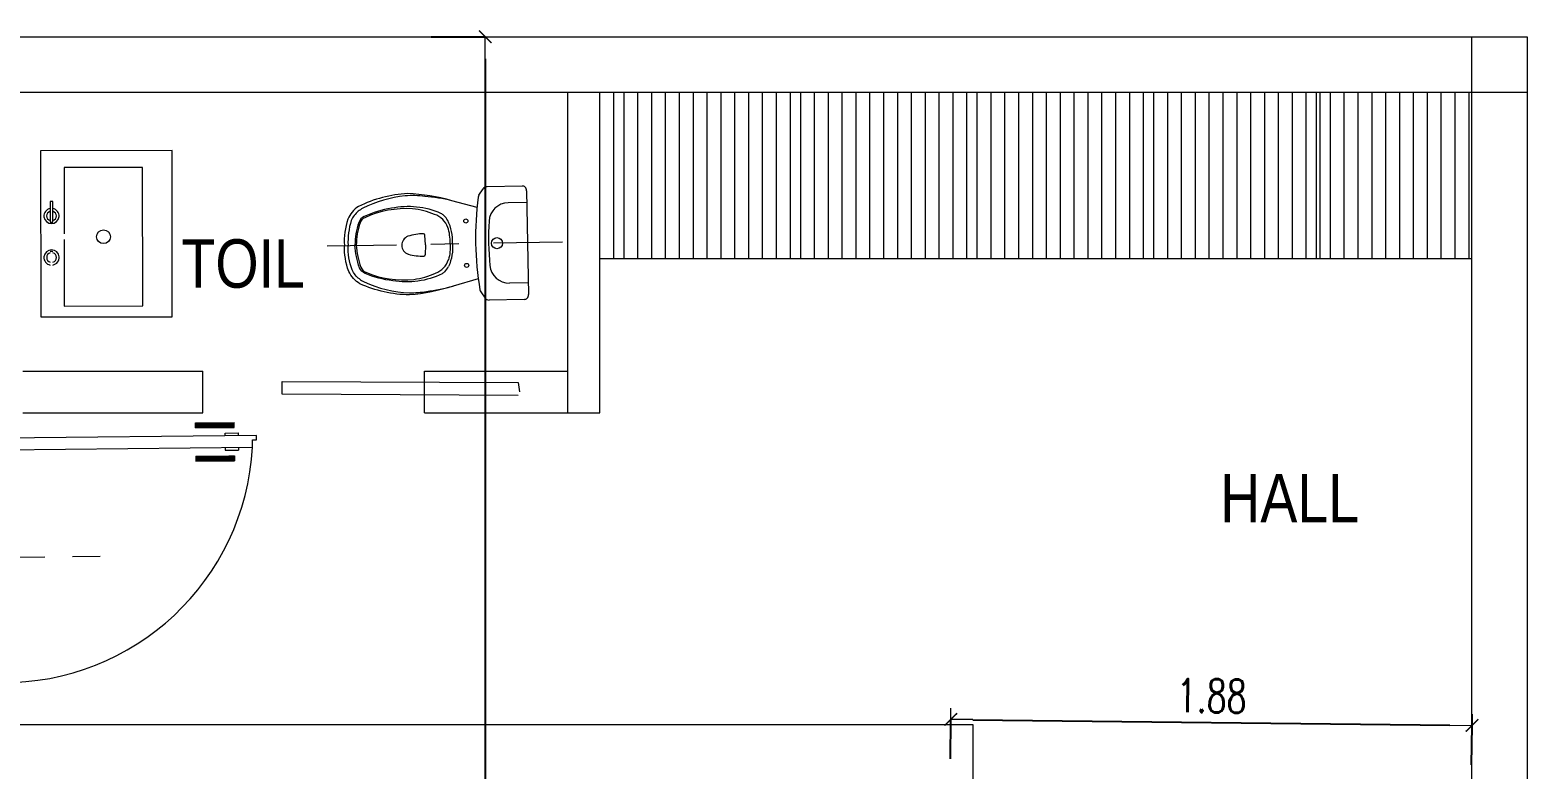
# Model space of a CAD drawing. Header units: millimetres. Extents: x 4525 to 9082, y 179 to 563.
# Drawn here: x 5389.17 to 5394.57, y 491.9 to 494.57 of the extents above; entities that cross this region are included whole.
import ezdxf

# ---------------------------------------------------------------- set-up
doc = ezdxf.new("R2010")
doc.units = ezdxf.units.MM
doc.header["$LTSCALE"] = 100
doc.linetypes.add('ACAD_ISO04W100', pattern=[30, 24, -3, 0, -3])
doc.linetypes.add('DASHDOT2', pattern=[0.5, 0.25, -0.125, 0, -0.125])
doc.layers.get('DEFPOINTS').update_dxf_attribs({"lineweight": 5})
for name, color, linetype, lineweight in [('000-Ejes', 251, 'ACAD_ISO04W100', 5), ('004-Carpinterias', 1, 'Continuous', 18), ('004-Carpinterias Puertas', 1, 'Continuous', 13), ('006-Cotas parciales', 7, 'Continuous', 5), ('A01-Barrido', 250, 'Continuous', 5), ('A01-Carpinterias', 1, 'Continuous', 18), ('HATCH MUROS', 251, 'Continuous', 9), ('SANIT', 12, 'Continuous', 13), ('SANIT-INT', 11, 'Continuous', 5)]:
    doc.layers.add(name, color=color, linetype=linetype, lineweight=lineweight)
doc.styles.add('AREAL', font='ARIALN.TTF')
doc.styles.add('COTAS', font='ROMANS.shx', dxfattribs={"width": 0.7})
doc.dimstyles.new('COTA40', dxfattribs={"dimscale": 0.4, "dimtxt": 0.3, "dimasz": 0.2, "dimexe": 0, "dimexo": 0, "dimgap": 0.09, "dimtad": 1, "dimzin": 0, "dimdsep": 46, "dimtxsty": 'COTAS', "dimblk1": 'COTA_N', "dimblk2": 'COTA_N', "dimsah": 1, "dimcen": 0.1, "dimclrd": 1, "dimclre": 8, "dimclrt": 5, "dimaunit": 1, "dimadec": 3, "dimazin": 0, "dimtfac": 1, "dimtix": 1, "dimtmove": 2, "dimatfit": 3, "dimldrblk": 'COTA_N', "dimfxl": 0, "dimtolj": 1, "dimtzin": 0, "dimarcsym": 0})

# ---------------------------------------------------------------- blocks, each defined once
blk = doc.blocks.new('PUERTA 1.04 0.90 PT')
at = {"layer": '000-Ejes', "linetype": 'DASHDOT2', "ltscale": 0.005}
blk.add_line((804.5839, 1061.0202), (803.7391, 1061.0202), dxfattribs=at)
at = {"layer": '004-Carpinterias', "color": 1, "linetype": 'Continuous'}
for p, q in [((803.331, 1060.6327), (803.331, 1060.6427)), ((803.379, 1060.6427), (803.331, 1060.6427)), ((803.486, 1060.6807), (803.346, 1060.6807)), ((803.346, 1060.6627), (803.346, 1060.6807)), ((803.486, 1060.6627), (803.346, 1060.6627)), ((803.379, 1060.6327), (803.379, 1060.6427)), ((803.486, 1060.6627), (803.486, 1060.6807)), ((803.266, 1060.6057), (803.266, 1060.5907)), ((803.281, 1060.6057), (803.266, 1060.6057)), ((803.266, 1060.6057), (803.266, 1060.5907)), ((803.281, 1060.6327), (803.281, 1060.6057)), ((803.331, 1060.5907), (803.331, 1060.5807)), ((803.379, 1060.5907), (803.379, 1060.5807)), ((803.379, 1060.5807), (803.331, 1060.5807)), ((803.346, 1060.5607), (803.346, 1060.5427)), ((803.486, 1060.5607), (803.346, 1060.5607)), ((803.486, 1060.5427), (803.346, 1060.5427)), ((803.486, 1060.5607), (803.486, 1060.5427))]:
    blk.add_line(p, q, dxfattribs=at)
at = {"layer": '004-Carpinterias', "linetype": 'Continuous'}
for p, q in [((803.266, 1060.5907), (804.181, 1060.5907)), ((804.181, 1060.6327), (803.281, 1060.6327))]:
    blk.add_line(p, q, dxfattribs=at)
at = {"layer": '004-Carpinterias', "ltscale": 0.01, "const_width": 0.02}
for points in [[(803.486, 1060.6717), (803.346, 1060.6717)], [(803.486, 1060.5517), (803.346, 1060.5517)]]:
    blk.add_lwpolyline(points, dxfattribs=at)
at = {"layer": 'A01-Barrido', "linetype": 'Continuous'}
for p, q in [((804.197, 1061.4727), (804.196, 1060.5677)), ((804.286, 1060.5827), (804.287, 1061.4577))]:
    blk.add_line(p, q, dxfattribs=at)
for points in [[(804.181, 1060.5783), (804.181, 1060.6127), (804.186, 1060.6127), (804.186, 1060.5802)], [(804.1935, 1060.5727), (804.226, 1060.5727), (804.226, 1060.5677), (804.1916, 1060.5677)]]:
    blk.add_lwpolyline(points, dxfattribs=at)
blk.add_circle((804.186, 1060.5727), 0.0075, dxfattribs=at)
blk.add_arc((804.1773, 1060.5747), 0.8982, 88.7484, 176.2981, dxfattribs=at)
at = {"layer": 'A01-Carpinterias', "linetype": 'Continuous'}
for p, q in [((804.197, 1061.4727), (804.197, 1061.5327)), ((804.197, 1061.5327), (804.217, 1061.5327)), ((804.217, 1061.5277), (804.217, 1061.5327)), ((804.217, 1061.5277), (804.267, 1061.5277)), ((804.267, 1061.5327), (804.267, 1061.5277)), ((804.267, 1061.5327), (804.287, 1061.5327)), ((804.287, 1061.5327), (804.287, 1061.4577)), ((804.287, 1061.5327), (804.287, 1061.5327)), ((804.237, 1061.4727), (804.197, 1061.4727)), ((804.237, 1061.4577), (804.237, 1061.4727)), ((804.237, 1061.4577), (804.287, 1061.4577)), ((804.181, 1060.5907), (804.181, 1060.6327)), ((804.236, 1060.5827), (804.286, 1060.5827)), ((804.236, 1060.5827), (804.236, 1060.5677)), ((804.286, 1060.5077), (804.286, 1060.5827)), ((804.196, 1060.5677), (804.196, 1060.5477)), ((804.236, 1060.5677), (804.196, 1060.5677)), ((804.196, 1060.5477), (804.196, 1060.5077)), ((804.196, 1060.5477), (804.196, 1060.5477)), ((804.196, 1060.5077), (804.206, 1060.5077)), ((804.196, 1060.5077), (804.217, 1060.5077)), ((804.217, 1060.5127), (804.217, 1060.5077)), ((804.217, 1060.5127), (804.267, 1060.5127)), ((804.267, 1060.5077), (804.267, 1060.5127)), ((804.267, 1060.5077), (804.286, 1060.5077)), ((804.286, 1060.5077), (804.276, 1060.5077))]:
    blk.add_line(p, q, dxfattribs=at)
blk = doc.blocks.new('INOD-MONACO-AP-PLANTA-CON-DPTO')
at = {"layer": 'SANIT'}
for p, q in [((-0.1875, 0), (0.1875, 0)), ((-0.2045, -0.015), (-0.2045, -0.1421)), ((0.2045, -0.015), (0.2045, -0.1421)), ((-0.1745, -0.1717), (-0.1971, -0.1561)), ((0.1745, -0.1717), (0.1971, -0.1561)), ((-0.13, -0.1795), (-0.156, -0.2704)), ((0.127, -0.1798), (0.1519, -0.2704))]:
    blk.add_line(p, q, dxfattribs=at)
for points in [[(-0.1035, -0.3001, 0.02892), (-0.1109, -0.31, 0.156998), (-0.1327, -0.4882, 0.072829), (-0.105, -0.5872, 0.204333), (-0.0837, -0.607, 0.080392), (-0.002, -0.6224)], [(-0.002, -0.2704, 0.121524), (-0.0852, -0.2859, 0.060693)], [(-0.002, -0.2704, -0.121524), (0.0812, -0.2859, -0.060693)], [(0.0994, -0.3001, -0.02892), (0.1069, -0.31, -0.156998), (0.1287, -0.4882, -0.072829), (0.1009, -0.5872, -0.204333), (0.0796, -0.607, -0.080392), (-0.002, -0.6224)], [(-0.1242, -0.6086, 0.122968), (-0.0912, -0.6341, 0.092568), (-0.002, -0.6472, 0.093376)], [(0.1202, -0.6086, -0.122968), (0.0871, -0.6341, -0.092568), (-0.002, -0.6472, -0.093376)]]:
    blk.add_lwpolyline(points, format="xyb", dxfattribs=at)
for centre, radius, start, end in [((-0.1894, -0.0167), 0.0168, 83.451, 131.9108), ((0.1894, -0.0167), 0.0168, 48.0892, 96.549), ((-0.1875, -0.015), 0.017, 140.4696, 180), ((0.1875, -0.015), 0.017, 0, 39.5304), ((-0.1875, -0.1421), 0.017, 180, 235.4915), ((0.1875, -0.1421), 0.017, 304.5085, 0), ((-0.1648, -0.1577), 0.017, 235.4915, 261.4564), ((0, 0.9396), 1.1266, 261.4564, 278.5436), ((0.1648, -0.1577), 0.017, 278.5436, 304.5085), ((0.4075, -0.4211), 0.5833, 165.0356, 174.6982), ((-0.0609, -0.3362), 0.0558, 115.8294, 139.7492), ((0.0568, -0.3362), 0.0558, 40.2508, 64.1706), ((-0.4116, -0.4211), 0.5833, 5.3018, 14.9644), ((0.1074, -0.4152), 0.2847, 170.2891, 184.611), ((-0.1114, -0.4152), 0.2847, 357.2885, 9.7109), ((-0.2488, -0.4064), 0.4224, 333.929, 356.9789), ((0.2448, -0.4064), 0.4224, 184.3014, 206.071), ((-0.0254, -0.5351), 0.1232, 207.5391, 216.6672), ((0.0214, -0.5351), 0.1232, 323.3328, 332.4609)]:
    blk.add_arc(centre, radius, start, end, dxfattribs=at)
at = {"layer": 'SANIT-INT'}
for p, q in [((-0.145, 0), (-0.145, -0.0672)), ((0.145, 0), (0.145, -0.0672)), ((0.0016, -0.368), (-0.0342, -0.3693)), ((0.0016, -0.368), (0.0374, -0.3693))]:
    blk.add_line(p, q, dxfattribs=at)
for points in [[(-0.156, -0.2704, 0.058031), (-0.1852, -0.4288, 0.099768), (-0.1416, -0.607, 0.155256), (-0.0961, -0.6466, 0.093906), (-0.002, -0.6605, 0.093906)], [(-0.0025, -0.2793, 0.08742), (-0.0604, -0.2861, 0.121524)], [(0.1519, -0.2704, -0.058031), (0.1811, -0.4288, -0.099768), (0.1376, -0.607, -0.155256), (0.092, -0.6466, -0.093906), (-0.002, -0.6605, -0.093906)], [(-0.0015, -0.2793, -0.08742), (0.0563, -0.2861, -0.121524)]]:
    blk.add_lwpolyline(points, format="xyb", dxfattribs=at)
for centre, radius in [((0, -0.11), 0.02), ((-0.0823, -0.2209), 0.00743), ((0.0782, -0.2209), 0.00743)]:
    blk.add_circle(centre, radius, dxfattribs=at)
for centre, radius, start, end in [((-0.075, -0.0672), 0.07, 180, 265.7397), ((0.075, -0.0672), 0.07, 274.2603, 0), ((0, 0.9396), 1.0796, 265.7397, 274.2603), ((-0.0358, -0.3585), 0.0764, 108.7508, 160.6658), ((0.0317, -0.3585), 0.0764, 19.3342, 71.2492), ((0.1616, -0.4484), 0.2932, 156.8405, 172.9203), ((-0.034, -0.3743), 0.005, 91.9734, 179.8282), ((0.1519, -0.3748), 0.1909, 179.8282, 196.8593), ((-0.1487, -0.3748), 0.1909, 343.1407, 0.1718), ((0.0372, -0.3743), 0.005, 0.1718, 88.0266), ((-0.1657, -0.4484), 0.2932, 7.0797, 23.1595), ((0.2192, -0.4431), 0.3498, 174.9532, 203.9732), ((-0.0195, -0.4268), 0.0118, 196.8593, 200.5908), ((0.0018, -0.4188), 0.0346, 200.5908, 269.6445), ((0.0014, -0.4188), 0.0346, 270.3555, 339.4092), ((0.0227, -0.4268), 0.0118, 339.4092, 343.1407), ((-0.2232, -0.4431), 0.3498, 336.0268, 5.0468), ((-0.0711, -0.5722), 0.0321, 203.9732, 250.1669), ((0.0671, -0.5722), 0.0321, 289.8331, 336.0268), ((0.0045, -0.3624), 0.2552, 250.1669, 268.5519), ((-0.0086, -0.3624), 0.2552, 271.4481, 289.8331)]:
    blk.add_arc(centre, radius, start, end, dxfattribs=at)
blk = doc.blocks.new('COTA_N')
for p, q in [((-1, 0), (0, 0)), ((0, 0.5), (0, -0.5))]:
    blk.add_line(p, q)
at = {"const_width": 0.065}
blk.add_lwpolyline([(0.141, 0.141), (0.283, 0.283), (0, 0), (-0.141, -0.141), (-0.283, -0.283)], dxfattribs=at)
blk = doc.blocks.new('*D546')
at = {"layer": '006-Cotas parciales', "color": 8, "lineweight": -2, "ltscale": 100}
for p, q in [((5390.6181, 494.5437), (5390.8136, 494.5436)), ((5390.6142, 482.1303), (5390.8097, 482.1302))]:
    blk.add_line(p, q, dxfattribs=at)
at = {"layer": '006-Cotas parciales', "color": 1, "lineweight": -2, "ltscale": 100}
blk.add_line((5390.8136, 494.4636), (5390.8097, 482.2102), dxfattribs=at)
at = {"layer": 'DEFPOINTS', "color": 0, "ltscale": 100}
for p in [(5390.6181, 494.5437), (5390.6142, 482.1303), (5390.8097, 482.1302)]:
    blk.add_point(p, dxfattribs=at)
at = {"layer": '006-Cotas parciales', "color": 1, "lineweight": -2, "ltscale": 100, "xscale": 0.08, "yscale": 0.08000000000000002, "zscale": 0.08000000000000007}
for p, rotation in [((5390.8136, 494.5436), 89.98190194531942), ((5390.8097, 482.1302), 269.9819019453195)]:
    blk.add_blockref('COTA_N', p, dxfattribs=dict(at, rotation=rotation))
at = {"layer": '006-Cotas parciales', "color": 5, "ltscale": 100, "insert": (5390.7156, 488.3369), "char_height": 0.12, "attachment_point": 5, "rotation": 89.9819, "style": 'COTAS'}
blk.add_mtext('\\A1;12.41', dxfattribs=at)
blk = doc.blocks.new('*D682')
at = {"layer": '006-Cotas parciales', "color": 8, "lineweight": -2, "ltscale": 100}
for p, q in [((5392.4917, 491.9378), (5392.4933, 492.08)), ((5394.3725, 491.9161), (5394.3741, 492.0583))]:
    blk.add_line(p, q, dxfattribs=at)
at = {"layer": '006-Cotas parciales', "color": 1, "lineweight": -2, "ltscale": 100}
blk.add_line((5392.5733, 492.079), (5394.2941, 492.0592), dxfattribs=at)
at = {"layer": 'DEFPOINTS', "color": 0, "ltscale": 100}
for p in [(5394.3741, 492.0583), (5392.4917, 491.9378), (5394.3725, 491.9161)]:
    blk.add_point(p, dxfattribs=at)
at = {"layer": '006-Cotas parciales', "color": 1, "lineweight": -2, "ltscale": 100, "xscale": 0.08000000000000002, "yscale": 0.08000000000000002, "zscale": 0.08000000000000007}
for p, rotation in [((5392.4933, 492.08), 179.3388303421129), ((5394.3741, 492.0583), 359.3388303421129)]:
    blk.add_blockref('COTA_N', p, dxfattribs=dict(at, rotation=rotation))
at = {"layer": '006-Cotas parciales', "color": 5, "ltscale": 100, "insert": (5393.4348, 492.1651), "char_height": 0.12, "attachment_point": 5, "rotation": 359.3388, "style": 'COTAS'}
blk.add_mtext('\\A1;1.88', dxfattribs=at)

msp = doc.modelspace()

# ---------------------------------------------------------------- linework, layer by layer
at = {"layer": '000-Ejes', "linetype": 'DASHDOT2', "ltscale": 0.01}
msp.add_line((5391.0927, 493.8028), (5390.2013, 493.7867), dxfattribs=at)
at = {"layer": 'HATCH MUROS', "color": 0, "linetype": 'ByBlock', "ltscale": 100}
for p, q in [((5388.1725, 494.5437, 1.9186), (5394.5724, 494.5437, 1.9186)), ((5394.3724, 494.5437, 1.9186), (5394.3725, 491.6449, 1.9186)), ((5394.5724, 494.5437, 1.9186), (5394.5725, 491.621, 1.9186)), ((5388.1725, 494.3437, 1.9186), (5394.5724, 494.3437, 1.9186)), ((5391.1111, 493.1864, 1.9186), (5391.1111, 494.3437, 1.9186)), ((5391.2275, 493.1864, 1.9186), (5391.2275, 494.3437, 1.9186)), ((5391.2275, 493.7437, 1.9186), (5394.3724, 493.7437, 1.9186)), ((5389.1455, 493.3363, 1.9186), (5389.7944, 493.3363, 1.9186)), ((5389.7944, 493.1863, 1.9186), (5389.7944, 493.3363, 1.9186)), ((5390.5944, 493.1864, 1.9186), (5390.5944, 493.3364, 1.9186)), ((5390.5944, 493.3364, 1.9186), (5391.1111, 493.3364, 1.9186)), ((5389.1455, 493.1863, 1.9186), (5389.7944, 493.1863, 1.9186)), ((5390.5944, 493.1864, 1.9186), (5391.2275, 493.1864, 1.9186)), ((5386.7724, 492.0613, 1.9186), (5390.5615, 492.0613, 1.9186)), ((5390.5615, 492.0613, 1.9186), (5392.5725, 492.0613, 1.9186)), ((5392.5725, 492.0613, 1.9186), (5392.5725, 488.6613, 1.9186))]:
    msp.add_line(p, q, dxfattribs=at)
at = {"layer": 'HATCH MUROS', "ltscale": 100}
for p, q in [((5391.2774, 493.7437, 1.9186), (5391.2774, 494.3437, 1.9186)), ((5391.3145, 493.7437, 3.8373), (5391.3145, 494.3437, 3.8373)), ((5391.3645, 493.7437, 3.8373), (5391.3645, 494.3437, 3.8373)), ((5391.4145, 493.7437, 3.8373), (5391.4145, 494.3437, 3.8373)), ((5391.4645, 493.7437, 3.8373), (5391.4645, 494.3437, 3.8373)), ((5391.5145, 493.7437, 3.8373), (5391.5145, 494.3437, 3.8373)), ((5391.5645, 493.7437, 3.8373), (5391.5645, 494.3437, 3.8373)), ((5391.6145, 493.7437, 3.8373), (5391.6145, 494.3437, 3.8373)), ((5391.6645, 493.7437, 3.8373), (5391.6645, 494.3437, 3.8373)), ((5391.7145, 493.7437, 3.8373), (5391.7145, 494.3437, 3.8373)), ((5391.7645, 493.7437, 3.8373), (5391.7645, 494.3437, 3.8373)), ((5391.8145, 493.7437, 3.8373), (5391.8145, 494.3437, 3.8373)), ((5391.8645, 493.7437, 3.8373), (5391.8645, 494.3437, 3.8373)), ((5391.9145, 493.7437, 3.8373), (5391.9145, 494.3437, 3.8373)), ((5391.9145, 493.7437, 3.8373), (5391.9145, 494.3437, 3.8373)), ((5391.9517, 493.7437, 5.7559), (5391.9517, 494.3437, 5.7559)), ((5392.0017, 493.7437, 5.7559), (5392.0017, 494.3437, 5.7559)), ((5392.0517, 493.7437, 5.7559), (5392.0517, 494.3437, 5.7559)), ((5392.1017, 493.7437, 5.7559), (5392.1017, 494.3437, 5.7559)), ((5392.1517, 493.7437, 5.7559), (5392.1517, 494.3437, 5.7559)), ((5392.2017, 493.7437, 5.7559), (5392.2017, 494.3437, 5.7559)), ((5392.2517, 493.7437, 5.7559), (5392.2517, 494.3437, 5.7559)), ((5392.3017, 493.7437, 5.7559), (5392.3017, 494.3437, 5.7559)), ((5392.3517, 493.7437, 5.7559), (5392.3517, 494.3437, 5.7559)), ((5392.4017, 493.7437, 5.7559), (5392.4017, 494.3437, 5.7559)), ((5392.4517, 493.7437, 5.7559), (5392.4517, 494.3437, 5.7559)), ((5392.5017, 493.7437, 5.7559), (5392.5017, 494.3437, 5.7559)), ((5392.5517, 493.7437, 5.7559), (5392.5517, 494.3437, 5.7559)), ((5392.5517, 493.7437, 5.7559), (5392.5517, 494.3437, 5.7559)), ((5392.5888, 493.7437, 7.6745), (5392.5888, 494.3437, 7.6745)), ((5392.6388, 493.7437, 7.6745), (5392.6388, 494.3437, 7.6745)), ((5392.6888, 493.7437, 7.6745), (5392.6888, 494.3437, 7.6745)), ((5392.7388, 493.7437, 7.6745), (5392.7388, 494.3437, 7.6745)), ((5392.7888, 493.7437, 7.6745), (5392.7888, 494.3437, 7.6745)), ((5392.8388, 493.7437, 7.6745), (5392.8388, 494.3437, 7.6745)), ((5392.8888, 493.7437, 7.6745), (5392.8888, 494.3437, 7.6745)), ((5392.9388, 493.7437, 7.6745), (5392.9388, 494.3437, 7.6745)), ((5392.9888, 493.7437, 7.6745), (5392.9888, 494.3437, 7.6745)), ((5393.0388, 493.7437, 7.6745), (5393.0388, 494.3437, 7.6745)), ((5393.0888, 493.7437, 7.6745), (5393.0888, 494.3437, 7.6745)), ((5393.1388, 493.7437, 7.6745), (5393.1388, 494.3437, 7.6745)), ((5393.1888, 493.7437, 7.6745), (5393.1888, 494.3437, 7.6745)), ((5393.1888, 493.7437, 7.6745), (5393.1888, 494.3437, 7.6745)), ((5393.226, 493.7437, 9.5931), (5393.226, 494.3437, 9.5931)), ((5393.276, 493.7437, 9.5931), (5393.276, 494.3437, 9.5931)), ((5393.326, 493.7437, 9.5931), (5393.326, 494.3437, 9.5931)), ((5393.376, 493.7437, 9.5931), (5393.376, 494.3437, 9.5931)), ((5393.426, 493.7437, 9.5931), (5393.426, 494.3437, 9.5931)), ((5393.476, 493.7437, 9.5931), (5393.476, 494.3437, 9.5931)), ((5393.526, 493.7437, 9.5931), (5393.526, 494.3437, 9.5931)), ((5393.576, 493.7437, 9.5931), (5393.576, 494.3437, 9.5931)), ((5393.626, 493.7437, 9.5931), (5393.626, 494.3437, 9.5931)), ((5393.676, 493.7437, 9.5931), (5393.676, 494.3437, 9.5931)), ((5393.726, 493.7437, 9.5931), (5393.726, 494.3437, 9.5931)), ((5393.776, 493.7437, 9.5931), (5393.776, 494.3437, 9.5931)), ((5393.776, 493.7437, 9.5931), (5393.776, 494.3437, 9.5931)), ((5393.8131, 493.7437, 11.5118), (5393.8131, 494.3437, 11.5118)), ((5393.826, 493.7437, 9.5931), (5393.826, 494.3437, 9.5931)), ((5393.8631, 493.7437, 11.5118), (5393.8631, 494.3437, 11.5118)), ((5393.9131, 493.7437, 11.5118), (5393.9131, 494.3437, 11.5118)), ((5393.9631, 493.7437, 11.5118), (5393.9631, 494.3437, 11.5118)), ((5394.0131, 493.7437, 11.5118), (5394.0131, 494.3437, 11.5118)), ((5394.0631, 493.7437, 11.5118), (5394.0631, 494.3437, 11.5118)), ((5394.1131, 493.7437, 11.5118), (5394.1131, 494.3437, 11.5118)), ((5394.1631, 493.7437, 11.5118), (5394.1631, 494.3437, 11.5118)), ((5394.2131, 493.7437, 11.5118), (5394.2131, 494.3437, 11.5118)), ((5394.2631, 493.7437, 11.5118), (5394.2631, 494.3437, 11.5118)), ((5394.3131, 493.7437, 11.5118), (5394.3131, 494.3437, 11.5118)), ((5394.3631, 493.7437, 11.5118), (5394.3631, 494.3437, 11.5118)), ((5391.4145, 493.7437, 3.8373), (5391.4145, 494.1706, 3.8373)), ((5391.6145, 493.7437, 3.8373), (5391.6145, 494.1706, 3.8373)), ((5391.8145, 493.7437, 3.8373), (5391.8145, 494.1706, 3.8373)), ((5392.0517, 493.7437, 5.7559), (5392.0517, 494.1706, 5.7559)), ((5392.2517, 493.7437, 5.7559), (5392.2517, 494.1706, 5.7559)), ((5392.4517, 493.7437, 5.7559), (5392.4517, 494.1706, 5.7559)), ((5392.6888, 493.7437, 7.6745), (5392.6888, 494.1706, 7.6745)), ((5392.8888, 493.7437, 7.6745), (5392.8888, 494.1706, 7.6745)), ((5393.0888, 493.7437, 7.6745), (5393.0888, 494.1706, 7.6745)), ((5393.326, 493.7437, 9.5931), (5393.326, 494.1706, 9.5931)), ((5393.526, 493.7437, 9.5931), (5393.526, 494.1706, 9.5931)), ((5393.726, 493.7437, 9.5931), (5393.726, 494.1706, 9.5931)), ((5393.9131, 493.7437, 11.5118), (5393.9131, 494.1706, 11.5118)), ((5394.1131, 493.7437, 11.5118), (5394.1131, 494.1706, 11.5118)), ((5394.3131, 493.7437, 11.5118), (5394.3131, 494.1706, 11.5118))]:
    msp.add_line(p, q, dxfattribs=at)
at = {"layer": 'HATCH MUROS', "color": 1, "linetype": 'ByBlock', "ltscale": 100}
for p, q in [((5390.0803, 493.2532), (5390.0803, 493.2998)), ((5390.0803, 493.2998), (5390.9323, 493.2956)), ((5390.9323, 493.2956), (5390.9366, 493.2617)), ((5390.9323, 493.2489), (5390.0803, 493.2532))]:
    msp.add_line(p, q, dxfattribs=at)
at = {"layer": 'SANIT', "ltscale": 0.01, "extrusion": (-8.56327e-06, 0.009371, 0.999956)}
for p, q in [((5389.2435, 493.9492, -0.0001), (5389.2436, 493.8742, -0.0001)), ((5389.2535, 493.9492, -0.0001), (5389.2435, 493.9492, -0.0001)), ((5389.2536, 493.8742, -0.0001), (5389.2535, 493.9492, -0.0001)), ((5389.2436, 493.8742, -0.0001), (5389.2536, 493.8742, -0.0001)), ((5389.2437, 493.7692, -0.0001), (5389.2537, 493.7692, -0.0001))]:
    msp.add_line(p, q, dxfattribs=at)
at = {"layer": 'SANIT', "ltscale": 0.01}
msp.add_lwpolyline([(5389.209, 494.1324), (5389.2095, 493.5324), (5389.6845, 493.5328), (5389.684, 494.1328)], close=True, dxfattribs=at)
at = {"layer": 'SANIT-INT'}
msp.add_lwpolyline([(5389.2946, 493.8117), (5389.2948, 493.5717), (5389.5779, 493.572), (5389.5774, 494.072), (5389.2944, 494.0717), (5389.2946, 493.8317)], dxfattribs=at)
at = {"layer": 'SANIT-INT', "extrusion": (-8.56327e-06, 0.009371, 0.999956)}
msp.add_circle((5389.4361, 493.8006, 4.5814), 0.025, dxfattribs=at)
for centre, radius, start, end in [((5389.2485, 493.8755, 4.582), 0.0275, 100.528, 79.5767), ((5389.2485, 493.8755, 4.582), 0.0175, 106.6539, 253.4508), ((5389.2485, 493.8755, 4.582), 0.0175, 286.6539, 73.4508), ((5389.2487, 493.7255, 4.5806), 0.0275, 280.528, 259.5767), ((5389.2487, 493.7255, 4.5806), 0.0175, 106.6539, 253.4508), ((5389.2487, 493.7255, 4.5806), 0.0175, 286.6539, 73.4508)]:
    msp.add_arc(centre, radius, start, end, dxfattribs=at)

# ---------------------------------------------------------------- block references
at = {"layer": '004-Carpinterias', "ltscale": 0.01, "rotation": 271.0315960907623}
msp.add_blockref('INOD-MONACO-AP-PLANTA-CON-DPTO', (5390.9658, 493.8005), dxfattribs=at)
at = {"layer": '004-Carpinterias Puertas', "rotation": 180.5889587953053}
msp.add_blockref('PUERTA 1.04 0.90 PT', (6182.3098, 1561.8959, 2.9233), dxfattribs=at)

# ---------------------------------------------------------------- texts
at = {"style": 'AREAL'}
for s, p in [('TOIL', (5389.7173, 493.6378, -0.77)), ('HALL', (5393.4655, 492.7909, 1.1486))]:
    msp.add_text(s, height=0.17496, dxfattribs=at).set_placement(p)

# ---------------------------------------------------------------- dimensions: what is measured, and where the dimension line sits
at = {"layer": '006-Cotas parciales', "ltscale": 100}
for p1, p2, distance, picture, middle in [((5390.6181, 494.5437, 1.9186), (5390.6142, 482.1303, 1.9186), 0.1954, '*D546', (5390.7156, 488.3369, 1.9186)), ((5392.4917, 491.9378, 1.9186), (5394.3725, 491.9161, 1.9186), 0.1422, '*D682', (5393.4348, 492.1651, 1.9186))]:
    dim = msp.add_aligned_dim(p1=p1, p2=p2, distance=distance, dimstyle='COTA40', dxfattribs=at)
    dim.commit()
    dim.dimension.update_dxf_attribs({"geometry": picture, "text_midpoint": middle})

doc.saveas('drawing.dxf')
